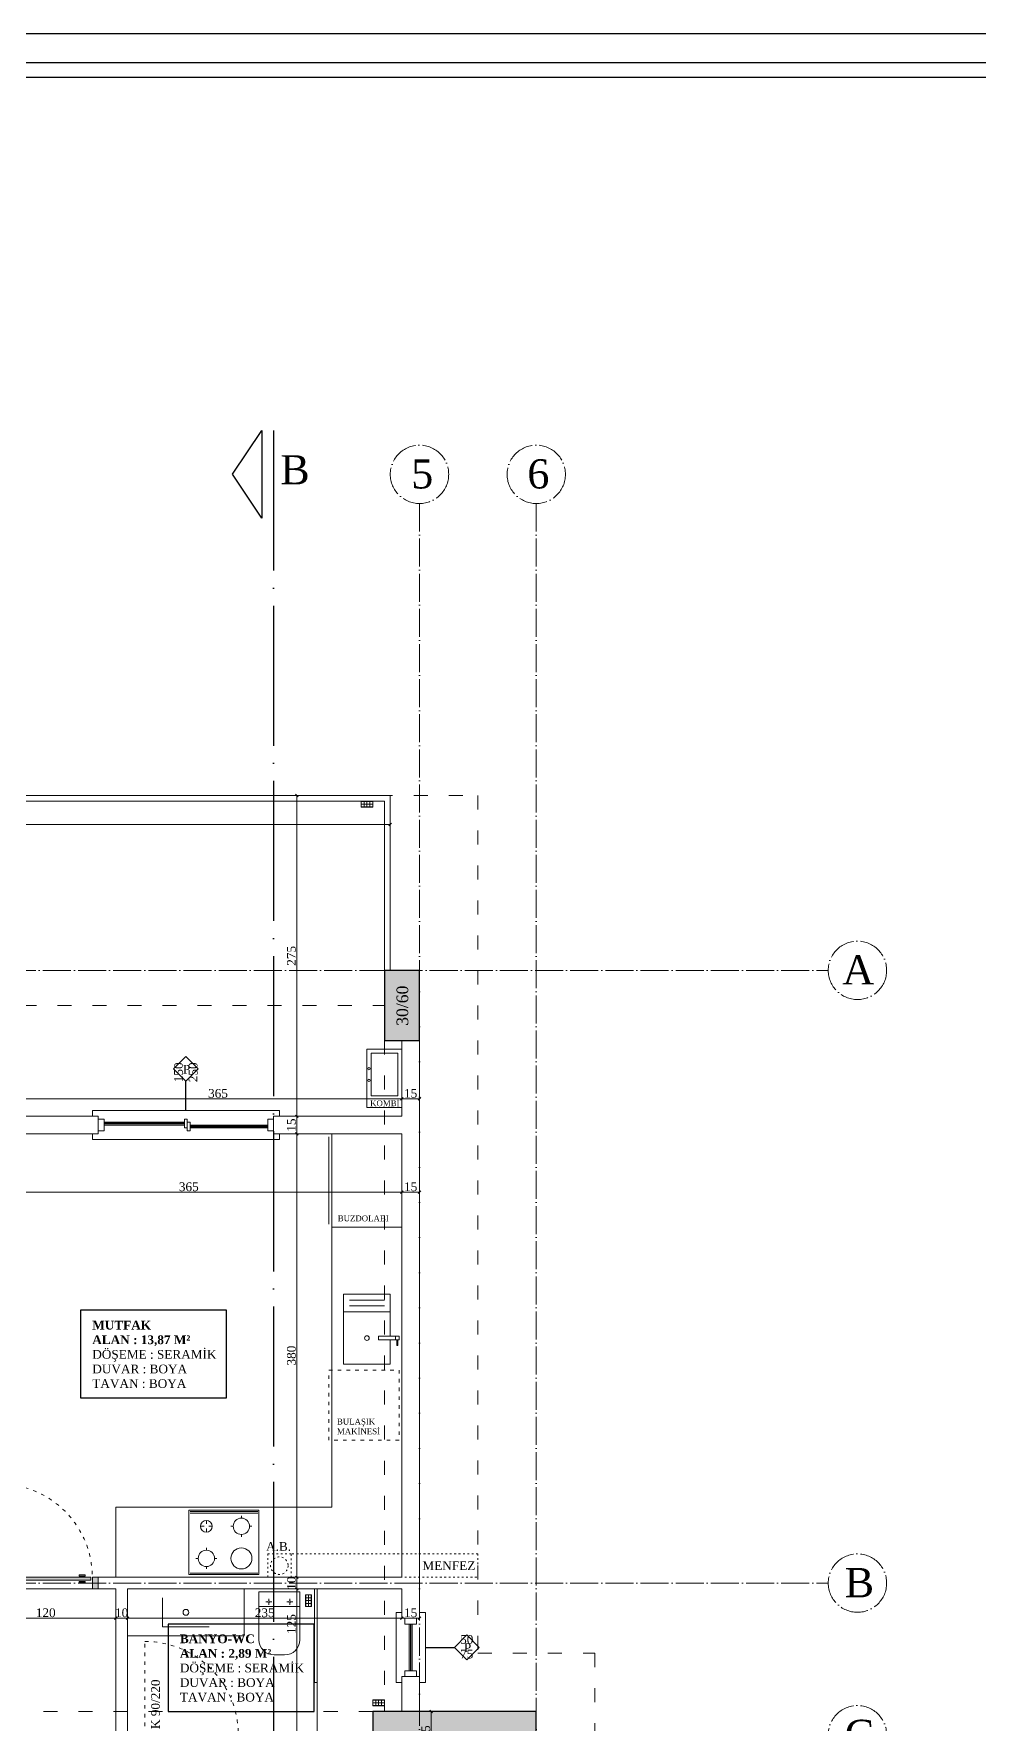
# Model space of a CAD drawing. Header units: metres. Extents: x -5196 to 34307, y 7076 to 19260.
# Drawn here: x 16022 to 16830, y 10726 to 12174 of the extents above; entities that cross this region are included whole.
import ezdxf

# ---------------------------------------------------------------- set-up
doc = ezdxf.new("R2010")
doc.units = ezdxf.units.M
for name, pattern in [('ACAD_ISO03', [30, 12, -18]), ('ACAD_ISO03W100', [30, 12, -18]), ('ACAD_ISO04W100', [30, 24, -3, 0, -3])]:
    doc.linetypes.add(name, pattern=pattern)
doc.layers.add('YLZ-AKS', color=7, linetype='ACAD_ISO04W100', lineweight=5, true_color=0x2e2f36)
doc.layers.add('YLZ-TARAMA', color=7, linetype='Continuous', lineweight=5, true_color=0x686d6c)
for name, color, linetype, lineweight in [('YLZ-ALAN HESABI', 41, 'Continuous', 35), ('YLZ-DUVAR', 151, 'Continuous', 20), ('YLZ-HAVALANDIRMA', 115, 'Continuous', 5), ('YLZ-ISLAK HACİMLER', 150, 'Continuous', 9), ('YLZ-KAPI', 241, 'Continuous', 9), ('YLZ-PENCERE', 231, 'Continuous', 5), ('YLZ-TEFRİŞ', 191, 'Continuous', 20), ('YLZ-ÇATI', 241, 'Continuous', 13), ('YLZ-ÖLÇÜ', 251, 'Continuous', 5)]:
    doc.layers.add(name, color=color, linetype=linetype, lineweight=lineweight)
for name, color, linetype in [('YLZ-Kesit Çizgisi', 10, 'Continuous'), ('YLZ-KOLON', 191, 'Continuous'), ('YLZ-PAFTA', 165, 'Continuous'), ('YLZ-YAZI', 113, 'Continuous')]:
    doc.layers.add(name, color=color, linetype=linetype)
doc.layers.add('YLZ-KİRİŞ', color=123, linetype='ACAD_ISO03W100', lineweight=5, transparency=0.5)
doc.styles.add('ARIAL', font='times.ttf')
doc.dimstyles.new('YLZ - İç Ölçü', dxfattribs={"dimscale": 0.75, "dimtxt": 10, "dimasz": 3, "dimexe": 1.25, "dimexo": 1, "dimgap": 1, "dimtad": 1, "dimdec": 1, "dimrnd": 0.5, "dimtxsty": 'ARIAL', "dimblk": 'OBLIQUE', "dimcen": 1, "dimclrd": 256, "dimclre": 256, "dimclrt": 125, "dimadec": 0, "dimazin": 0, "dimtfac": 1, "dimtdec": 1, "dimtmove": 1, "dimatfit": 3, "dimldrblk": 'OBLIQUE', "dimfxl": 0, "dimarcsym": 0})

# ---------------------------------------------------------------- blocks, each defined once
blk = doc.blocks.new('Aks')
at = {"layer": 'YLZ-AKS'}
for p, q in [((479950.8, 4514594.6), (479950.8, 4512399.6)), ((480050.8, 4514594.6), (480050.8, 4512399.6)), ((478845.8, 4514194.6), (480300.8, 4514194.6)), ((478845.8, 4513669.6), (480300.8, 4513669.6))]:
    blk.add_line(p, q, dxfattribs=at)
for centre in [(479950.8, 4514619.6), (480050.8, 4514619.6), (480325.8, 4514194.6), (480325.8, 4513669.6), (480325.8, 4513539.6)]:
    blk.add_circle(centre, 25, dxfattribs=at)
at = {"layer": 'YLZ-Kesit Çizgisi', "linetype": 'ACAD_ISO04W100', "ltscale": 5}
blk.add_line((479825.8, 4514657.1), (479825.8, 4512337.1), dxfattribs=at)
blk.add_lwpolyline([(479815.8, 4514582.1), (479790.8, 4514619.6), (479815.8, 4514657.1), (479815.8, 4514582.1)], dxfattribs=at)
at = {"layer": 'YLZ-Kesit Çizgisi', "linetype": 'ACAD_ISO04W100', "ltscale": 5, "insert": (479831.6, 4514636), "char_height": 25, "attachment_point": 1, "style": 'ARIAL'}
blk.add_mtext_dynamic_manual_height_columns('B', width=209.742, gutter_width=12.5, heights=[104], dxfattribs=at)
at = {"layer": 'YLZ-YAZI', "char_height": 25, "attachment_point": 1, "style": 'ARIAL'}
for s, insert in [('\\pi8.63076;5', (479935.1, 4514632.5)), ('\\pi8.03595;6', (480035.1, 4514632.5)), ('\\pi2.78181;A', (480310.1, 4514207.5)), ('\\pi4.7645;B', (480310.1, 4513682.5)), ('\\pi4.75549;C', (480310.1, 4513552.5))]:
    blk.add_mtext_dynamic_manual_height_columns(s, width=31.519, gutter_width=12.5, heights=[8.55], dxfattribs=dict(at, insert=insert))
blk = doc.blocks.new('ZK. Kolon Plan')
at = {"layer": 'YLZ-TARAMA'}
h = blk.add_hatch(dxfattribs=at)
h.set_pattern_fill('ANSI33', color=256, angle=-90)
h.paths.add_polyline_path([(475247.3, 4505187.7), (475217.3, 4505187.7), (475217.3, 4505127.7), (475247.3, 4505127.7)])
h.paths.add_polyline_path([(475702.3, 4505187.7), (475642.3, 4505187.7), (475642.3, 4505157.7), (475702.3, 4505157.7)])
h.paths.add_polyline_path([(476072.3, 4505187.7), (476042.3, 4505187.7), (476042.3, 4505162.7), (476042.3, 4505127.7), (476072.3, 4505127.7)])
h.paths.add_polyline_path([(475357.3, 4504557.7), (475217.3, 4504557.7), (475217.3, 4504522.7), (475357.3, 4504522.7)])
h.paths.add_polyline_path([(475697.3, 4504532.7), (475697.3, 4504560.2), (475657.3, 4504560.2), (475657.3, 4504522.7), (475657.3, 4504500.2), (475697.3, 4504500.2)])
h.paths.add_polyline_path([(476172.3, 4504552.7), (476032.3, 4504552.7), (476032.3, 4504517.7), (476172.3, 4504517.7)])
h.paths.add_polyline_path([(475477.3, 4503927.7), (475317.3, 4503927.7), (475317.3, 4503897.7), (475477.3, 4503897.7)])
h.paths.add_polyline_path([(475697.3, 4503937.7), (475657.3, 4503937.7), (475657.3, 4503887.7), (475697.3, 4503887.7)])
h.paths.add_polyline_path([(476172.3, 4503957.7), (476142.3, 4503957.7), (476142.3, 4503897.7), (476172.3, 4503897.7)])
h.paths.add_polyline_path([(475472.3, 4503702.7), (475442.3, 4503702.7), (475442.3, 4503642.7), (475472.3, 4503642.7), (475472.3, 4503672.7)])
h.paths.add_polyline_path([(475692.3, 4503702.7), (475662.3, 4503702.7), (475662.3, 4503642.7), (475692.3, 4503642.7)])
h.paths.add_polyline_path([(476172.3, 4503672.7), (476142.3, 4503672.7), (476112.3, 4503672.7), (476112.3, 4503642.7), (476172.3, 4503642.7)])
at = {"layer": 'YLZ-KİRİŞ'}
for points in [[(475702.3, 4505157.7), (476042.3, 4505157.7), (476042.3, 4505187.7), (475702.3, 4505187.7)], [(476072.3, 4505127.7), (476042.3, 4505127.7), (476042.3, 4504552.7), (476072.3, 4504552.7)], [(476032.3, 4504552.7), (475697.3, 4504552.7), (475697.3, 4504522.7), (476032.3, 4504522.7)]]:
    blk.add_lwpolyline(points, close=True, dxfattribs=at)
at = {"layer": 'YLZ-KOLON'}
for points in [[(476042.3, 4505187.7), (476042.3, 4505127.7), (476072.3, 4505127.7), (476072.3, 4505187.7)], [(476172.3, 4504552.7), (476032.3, 4504552.7), (476032.3, 4504517.7), (476172.3, 4504517.7)]]:
    blk.add_lwpolyline(points, close=True, dxfattribs=at)
at = {"layer": 'YLZ-YAZI', "insert": (476052.7, 4505113.3), "char_height": 10, "attachment_point": 1, "rotation": 90, "style": 'ARIAL'}
blk.add_mtext_dynamic_manual_height_columns('\\pi27.0082;30/60', width=86.525, gutter_width=12.5, heights=[18.5], dxfattribs=at)
blk = doc.blocks.new('1.K. Tefriş')
at = {"layer": 'YLZ-HAVALANDIRMA', "linetype": 'ACAD_ISO03W100', "ltscale": 0.125}
for points in [[(17383.2, 8221.9), (17363.2, 8221.9), (17363.2, 8241.9), (17383.2, 8241.9)], [(17383.2, 8221.9), (17543.2, 8221.9), (17543.2, 8241.9), (17383.2, 8241.9)]]:
    blk.add_lwpolyline(points, close=True, dxfattribs=at)
blk.add_circle((17373.2, 8231.9), 7.5, dxfattribs=at)
at = {"layer": 'YLZ-ISLAK HACİMLER'}
for p, q in [((17453.2, 8886.6), (17443.2, 8886.6)), ((17443.2, 8884.4), (17453.2, 8884.4)), ((17445.7, 8886.6), (17445.7, 8882.1)), ((17448.2, 8886.6), (17448.2, 8882.1)), ((17450.7, 8886.6), (17450.7, 8882.1))]:
    blk.add_line(p, q, dxfattribs=at)
for points in [[(17443.2, 8886.9), (17443.2, 8881.9), (17453.2, 8881.9), (17453.2, 8886.9)], [(17448.2, 8674.4), (17478.2, 8674.4), (17478.2, 8624.4), (17448.2, 8624.4)]]:
    blk.add_lwpolyline(points, close=True, dxfattribs=at)
blk.add_lwpolyline([(17443.2, 8882.1), (17453.2, 8882.1)], dxfattribs=at)
at = {"layer": 'YLZ-ISLAK HACİMLER', "lineweight": 9}
blk.add_lwpolyline([(17451.7, 8670.9), (17474.7, 8670.9), (17474.7, 8634.4), (17451.7, 8634.4)], close=True, dxfattribs=at)
blk.add_circle((17449.9, 8657.6), 1, dxfattribs=at)
at = {"layer": 'YLZ-ISLAK HACİMLER'}
blk.add_circle((17449.9, 8647.6), 1, dxfattribs=at)
at = {"layer": 'YLZ-TEFRİŞ'}
for p, q in [((17415.7, 8524.4), (17415.7, 8599.4)), ((17478.2, 8521.9), (17418.2, 8521.9)), ((17428.2, 8464.4), (17428.2, 8404.4)), ((17428.2, 8464.4), (17468.2, 8464.4)), ((17433.2, 8459.4), (17463.2, 8459.4)), ((17433.2, 8454.4), (17463.2, 8454.4)), ((17468.2, 8464.4), (17468.2, 8428.4)), ((17428.2, 8449.4), (17468.2, 8449.4)), ((17475.7, 8428.4), (17458.2, 8428.4)), ((17458.2, 8428.4), (17458.2, 8425.4)), ((17475.7, 8425.4), (17458.2, 8425.4)), ((17468.2, 8425.4), (17468.2, 8404.4)), ((17472.7, 8428.4), (17472.7, 8425.4)), ((17473.7, 8425.4), (17473.7, 8420.4)), ((17474.7, 8425.4), (17474.7, 8420.4)), ((17475.7, 8428.4), (17475.7, 8425.4)), ((17473.7, 8420.4), (17474.7, 8420.4)), ((17428.2, 8404.4), (17468.2, 8404.4)), ((17305.7, 8265.6), (17308.7, 8265.6)), ((17310.7, 8270.6), (17310.7, 8267.6)), ((17312.7, 8265.6), (17315.7, 8265.6)), ((17333.7, 8265.6), (17331.7, 8265.6)), ((17340.7, 8272.6), (17340.7, 8274.6)), ((17347.7, 8265.6), (17349.7, 8265.6)), ((17310.7, 8263.6), (17310.7, 8260.6)), ((17340.7, 8258.6), (17340.7, 8256.6)), ((17303.7, 8238.1), (17301.7, 8238.1)), ((17310.7, 8245.1), (17310.7, 8247.1)), ((17317.7, 8238.1), (17319.7, 8238.1)), ((17310.7, 8231.1), (17310.7, 8229.1)), ((17355.7, 8168.4), (17355.7, 8209.4)), ((17390.7, 8209.4), (17355.7, 8209.4)), ((17390.7, 8168.4), (17390.7, 8209.4)), ((17403.2, 8211.9), (17403.2, 8131.9)), ((17405.7, 8211.9), (17405.7, 8086.9)), ((17390.7, 8196.9), (17355.7, 8196.9)), ((17363.4, 8200.9), (17361.7, 8200.9)), ((17364.2, 8201.6), (17364.2, 8203.4)), ((17364.2, 8200.1), (17364.2, 8198.4)), ((17364.9, 8200.9), (17366.7, 8200.9)), ((17381.4, 8200.9), (17379.7, 8200.9)), ((17382.2, 8201.6), (17382.2, 8203.4)), ((17382.2, 8200.1), (17382.2, 8198.4)), ((17382.9, 8200.9), (17384.7, 8200.9)), ((17395.9, 8196.9), (17395.9, 8206.9)), ((17395.9, 8204.4), (17400.4, 8204.4)), ((17395.9, 8201.9), (17400.4, 8201.9)), ((17395.9, 8199.4), (17400.4, 8199.4)), ((17398.2, 8206.9), (17398.2, 8196.9)), ((17368.7, 8155.4), (17377.7, 8155.4)), ((17403.2, 8131.9), (17405.7, 8131.9)), ((17453.2, 8114.4), (17463.2, 8114.4)), ((17463.2, 8112.1), (17453.2, 8112.1)), ((17455.7, 8112.1), (17455.7, 8116.6)), ((17458.2, 8112.1), (17458.2, 8116.6)), ((17460.7, 8112.1), (17460.7, 8116.6))]:
    blk.add_line(p, q, dxfattribs=at)
for points in [[(17233.2, 8221.9), (17233.2, 8281.9), (17418.2, 8281.9), (17418.2, 8601.9)], [(17296.7, 8278.4), (17354.7, 8278.4)], [(17296.7, 8276.9), (17354.7, 8276.9)], [(17354.7, 8225.4), (17296.7, 8225.4)], [(17343.2, 8211.9), (17343.2, 8171.9), (17243.2, 8171.9)], [(17273.2, 8204.4), (17273.2, 8179.4), (17313.2, 8179.4)], [(17400.4, 8206.9), (17400.4, 8196.9)], [(17453.2, 8116.6), (17463.2, 8116.6)]]:
    blk.add_lwpolyline(points, dxfattribs=at)
at = {"layer": 'YLZ-TEFRİŞ', "linetype": 'ACAD_ISO03W100', "ltscale": 0.25}
blk.add_lwpolyline([(17415.7, 8399.4), (17475.7, 8399.4), (17475.7, 8339.4), (17415.7, 8339.4)], close=True, dxfattribs=at)
at = {"layer": 'YLZ-TEFRİŞ'}
for points in [[(17355.7, 8224.4), (17295.7, 8224.4), (17295.7, 8279.4), (17355.7, 8279.4)], [(17395.7, 8206.9), (17400.7, 8206.9), (17400.7, 8196.9), (17395.7, 8196.9)], [(17453.2, 8111.9), (17453.2, 8116.9), (17463.2, 8116.9), (17463.2, 8111.9)]]:
    blk.add_lwpolyline(points, close=True, dxfattribs=at)
for centre, radius in [((17448.2, 8426.9), 2), ((17310.7, 8265.6), 5), ((17340.7, 8265.6), 7), ((17310.7, 8238.1), 7), ((17340.7, 8238.1), 9), ((17293.2, 8191.9), 2.5), ((17364.2, 8200.9), 0.75), ((17382.2, 8200.9), 0.75)]:
    blk.add_circle(centre, radius, dxfattribs=at)
for centre, start, end in [((17368.7, 8168.4), 180, 270), ((17377.7, 8168.4), 270, 0)]:
    blk.add_arc(centre, 13, start, end, dxfattribs=at)
at = {"layer": 'YLZ-ÇATI', "linetype": 'ACAD_ISO03', "lineweight": 0}
blk.add_lwpolyline([(16588.2, 8891.9), (17543.2, 8891.9), (17543.2, 8156.9), (17643.2, 8156.9), (17643.2, 7146.9), (16813.2, 7146.9), (16813.2, 7401.9), (16688.2, 7401.9), (16688.2, 8026.9), (16588.2, 8026.9)], close=True, dxfattribs=at)
at = {"layer": 'YLZ-ISLAK HACİMLER', "insert": (17450.9, 8625.5), "char_height": 5, "attachment_point": 7, "style": 'ARIAL'}
blk.add_mtext_dynamic_manual_height_columns('KOMBİ', width=141.545, gutter_width=12.5, heights=[0], dxfattribs=at)
at = {"layer": 'YLZ-YAZI', "style": 'ARIAL'}
for s, width, heights, insert, char_height, attachment_point in [('BUZDOLABI', 109.782, [64.9], (17423.2, 8526.9), 5, 7), ('BULAŞIK\\PMAKİNESİ', 109.782, [64.9], (17422.5, 8344.4), 5, 7), ('A.B.', 50.631, [31.7], (17383.2, 8252.1), 7.5, 3), ('MENFEZ', 50.631, [31.7], (17495.7, 8228.1), 7.5, 7)]:
    blk.add_mtext_dynamic_manual_height_columns(s, width=width, gutter_width=12.5, heights=heights, dxfattribs=dict(at, insert=insert, char_height=char_height, attachment_point=attachment_point))
blk = doc.blocks.new("Kapı 90'lık")
at = {"lineweight": 0, "true_color": 0x939598, "transparency": 33554559}
h = blk.add_hatch(color=252, dxfattribs=at)
h.dxf.hatch_style = 1
h.paths.add_polyline_path([(663.8, 3319.8), (668.8, 3319.8), (668.8, 3329.8), (663.8, 3329.8)])
h.paths.add_polyline_path([(670, 3327.3), (747.5, 3327.3), (747.5, 3329.8), (670, 3329.8)])
h.paths.add_polyline_path([(675, 3325.3), (680, 3325.3), (680, 3326.3), (675, 3326.3)])
h.paths.add_polyline_path([(680, 3330.8), (680, 3331.8), (675, 3331.8), (675, 3330.8)])
h.paths.add_polyline_path([(753.8, 3329.8), (748.8, 3329.8), (748.8, 3319.8), (753.8, 3319.8)])
at = {"layer": 'YLZ-KAPI', "linetype": 'ACAD_ISO03W100', "ltscale": 0.25}
blk.add_line((748.8, 3329.8), (748.8, 3409.8), dxfattribs=at)
at = {"layer": 'YLZ-KAPI'}
blk.add_line((748.8, 3319.8), (668.8, 3319.8), dxfattribs=at)
for points in [[(663.8, 3329.8), (663.8, 3319.8), (668.8, 3319.8), (668.8, 3329.8)], [(747.5, 3327.3), (670, 3327.3), (670, 3329.8), (747.5, 3329.8)], [(680, 3331.8), (680, 3330.8), (675, 3330.8), (675, 3331.8)], [(753.8, 3329.8), (753.8, 3319.8), (748.8, 3319.8), (748.8, 3329.8)], [(680, 3325.3), (680, 3326.3), (675, 3326.3), (675, 3325.3)]]:
    blk.add_lwpolyline(points, close=True, dxfattribs=at)
at = {"layer": 'YLZ-KAPI', "linetype": 'ACAD_ISO03W100', "ltscale": 0.25}
blk.add_arc((748.8, 3329.8), 80, 90, 180, dxfattribs=at)
blk = doc.blocks.new('KP-3')
at = {"layer": 'YLZ-PENCERE'}
for p, q in [((18791.9, 11111.9), (18723.2, 11111.9)), ((18791.9, 11110.9), (18723.2, 11110.9)), ((18791.9, 11110.4), (18723.2, 11110.4)), ((18791.9, 11109.4), (18723.2, 11109.4)), ((18863.2, 11109.4), (18796.9, 11109.4)), ((18863.2, 11108.4), (18796.9, 11108.4)), ((18863.2, 11107.9), (18796.9, 11107.9)), ((18863.2, 11106.9), (18796.9, 11106.9)), ((18984.4, 10681.9), (18984.4, 10641.9)), ((18985.4, 10681.9), (18985.4, 10641.9)), ((18985.9, 10681.9), (18985.9, 10641.9)), ((18986.9, 10681.9), (18986.9, 10641.9))]:
    blk.add_line(p, q, dxfattribs=at)
for points in [[(18873.2, 11116.9), (18873.2, 11121.9), (18713.2, 11121.9), (18713.2, 11116.9)], [(18873.2, 11101.9), (18873.2, 11096.9), (18713.2, 11096.9), (18713.2, 11101.9)], [(18978.2, 10691.9), (18973.2, 10691.9), (18973.2, 10631.9), (18978.2, 10631.9)], [(18993.2, 10691.9), (18998.2, 10691.9), (18998.2, 10631.9), (18993.2, 10631.9)]]:
    blk.add_lwpolyline(points, dxfattribs=at)
for points in [[(18723.2, 11114.4), (18723.2, 11104.4), (18718.2, 11104.4), (18718.2, 11114.4)], [(18794.4, 11114.4), (18794.4, 11106.9), (18791.9, 11106.9), (18791.9, 11114.4)], [(18796.9, 11111.9), (18796.9, 11104.4), (18794.4, 11104.4), (18794.4, 11111.9)], [(18868.2, 11114.4), (18868.2, 11104.4), (18863.2, 11104.4), (18863.2, 11114.4)], [(18980.7, 10686.9), (18990.7, 10686.9), (18990.7, 10681.9), (18980.7, 10681.9)], [(18980.7, 10641.9), (18990.7, 10641.9), (18990.7, 10636.9), (18980.7, 10636.9)]]:
    blk.add_lwpolyline(points, close=True, dxfattribs=at)
at = {"layer": 'YLZ-YAZI'}
for p, q in [((18793.2, 11121.9), (18793.2, 11146.9)), ((18998.2, 10661.9), (19023.2, 10661.9))]:
    blk.add_line(p, q, dxfattribs=at)
for points in [[(18793.2, 11146.9), (18782.6, 11157.5), (18793.2, 11168.1), (18803.8, 11157.5)], [(19023.2, 10661.9), (19033.8, 10672.5), (19044.4, 10661.9), (19033.8, 10651.3)]]:
    blk.add_lwpolyline(points, close=True, dxfattribs=at)
at = {"layer": 'YLZ-ÖLÇÜ', "xscale": -1}
for p in [(19381.9, 7392.1), (19506.9, 7257.1)]:
    blk.add_blockref("Kapı 90'lık", p, dxfattribs=at)
at = {"layer": 'YLZ-YAZI', "char_height": 7.5, "rotation": 90, "style": 'ARIAL'}
for s, width, heights, insert, attachment_point in [('150\\P250', 58.361, [27.4], (18803.2, 11163.1), 9), ('K 90/220', 44.855, [49.7], (18771, 10591.9), 7)]:
    blk.add_mtext_dynamic_manual_height_columns(s, width=width, gutter_width=12.5, heights=heights, dxfattribs=dict(at, insert=insert, attachment_point=attachment_point))
at = {"layer": 'YLZ-YAZI', "char_height": 7.5, "style": 'ARIAL'}
for s, width, heights, insert, attachment_point in [('\\pi14.99218;P', 35.57, [14.5], (18775.6, 11153.5), 7), ('50\\P75', 58.361, [27.4], (19039.3, 10652.3), 9), ('\\pi14.99218;P', 35.57, [14.5], (19016.2, 10657.9), 7)]:
    blk.add_mtext_dynamic_manual_height_columns(s, width=width, gutter_width=12.5, heights=heights, dxfattribs=dict(at, insert=insert, attachment_point=attachment_point))
blk = doc.blocks.new('_Oblique')
at = {"color": 0, "linetype": 'ByBlock', "lineweight": -2}
blk.add_line((-0.5, -0.5), (0.5, 0.5), dxfattribs=at)
blk = doc.blocks.new('*D6239')
at = {"layer": 'Defpoints', "color": 0, "transparency": 16777216}
for p in [(12237.1, 11496.3), (12967.1, 11496.3), (12967.1, 11496.3)]:
    blk.add_point(p, dxfattribs=at)
at = {"layer": 'YLZ-ÖLÇÜ', "color": 251, "lineweight": -2, "transparency": 16777216}
for p, q in [((12237.1, 11496.3), (12237.1, 11497.3)), ((12237.1, 11496.3), (12967.1, 11496.3)), ((12967.1, 11496.3), (12967.1, 11497.3))]:
    blk.add_line(p, q, dxfattribs=at)
at = {"layer": 'YLZ-ÖLÇÜ', "color": 251, "lineweight": -2, "transparency": 16777216, "xscale": 2.25, "yscale": 2.25, "zscale": 2.25, "rotation": 180}
blk.add_blockref('_Oblique', (12237.1, 11496.3), dxfattribs=at)
at = {"layer": 'YLZ-ÖLÇÜ', "color": 251, "lineweight": -2, "transparency": 16777216, "xscale": 2.25, "yscale": 2.25, "zscale": 2.25}
blk.add_blockref('_Oblique', (12967.1, 11496.3), dxfattribs=at)
at = {"layer": 'YLZ-ÖLÇÜ', "color": 125, "transparency": 16777216, "insert": (12602.1, 11500.9), "char_height": 7.5, "attachment_point": 5, "style": 'ARIAL'}
blk.add_mtext('730', dxfattribs=at)
blk = doc.blocks.new('*D6243')
at = {"layer": 'Defpoints', "color": 0, "transparency": 16777216}
for p in [(12612.1, 11261.3), (12977.1, 11261.3), (12977.1, 11261.3)]:
    blk.add_point(p, dxfattribs=at)
at = {"layer": 'YLZ-ÖLÇÜ', "color": 251, "lineweight": -2, "transparency": 16777216}
for p, q in [((12612.1, 11261.3), (12612.1, 11262.3)), ((12977.1, 11261.3), (12977.1, 11262.3)), ((12612.1, 11261.3), (12977.1, 11261.3))]:
    blk.add_line(p, q, dxfattribs=at)
at = {"layer": 'YLZ-ÖLÇÜ', "color": 251, "lineweight": -2, "transparency": 16777216, "xscale": 2.25, "yscale": 2.25, "zscale": 2.25, "rotation": 180}
blk.add_blockref('_Oblique', (12612.1, 11261.3), dxfattribs=at)
at = {"layer": 'YLZ-ÖLÇÜ', "color": 251, "lineweight": -2, "transparency": 16777216, "xscale": 2.25, "yscale": 2.25, "zscale": 2.25}
blk.add_blockref('_Oblique', (12977.1, 11261.3), dxfattribs=at)
at = {"layer": 'YLZ-ÖLÇÜ', "color": 125, "transparency": 16777216, "insert": (12819.6, 11265.9), "char_height": 7.5, "attachment_point": 5, "style": 'ARIAL'}
blk.add_mtext('365', dxfattribs=at)
blk = doc.blocks.new('*D6244')
at = {"layer": 'Defpoints', "color": 0, "transparency": 16777216}
for p in [(12977.1, 11261.3), (12992.1, 11261.3), (12992.1, 11261.3)]:
    blk.add_point(p, dxfattribs=at)
at = {"layer": 'YLZ-ÖLÇÜ', "color": 251, "lineweight": -2, "transparency": 16777216}
for p, q in [((12977.1, 11261.3), (12977.1, 11262.3)), ((12992.1, 11261.3), (12992.1, 11262.3)), ((12977.1, 11261.3), (12992.1, 11261.3))]:
    blk.add_line(p, q, dxfattribs=at)
at = {"layer": 'YLZ-ÖLÇÜ', "color": 251, "lineweight": -2, "transparency": 16777216, "xscale": 2.25, "yscale": 2.25, "zscale": 2.25, "rotation": 180}
blk.add_blockref('_Oblique', (12977.1, 11261.3), dxfattribs=at)
at = {"layer": 'YLZ-ÖLÇÜ', "color": 251, "lineweight": -2, "transparency": 16777216, "xscale": 2.25, "yscale": 2.25, "zscale": 2.25}
blk.add_blockref('_Oblique', (12992.1, 11261.3), dxfattribs=at)
at = {"layer": 'YLZ-ÖLÇÜ', "color": 125, "transparency": 16777216, "insert": (12984.6, 11265.9), "char_height": 7.5, "attachment_point": 5, "style": 'ARIAL'}
blk.add_mtext('15', dxfattribs=at)
blk = doc.blocks.new('*D6247')
at = {"layer": 'Defpoints', "color": 0, "transparency": 16777216}
for p in [(12977.1, 11181.3), (12977.1, 11181.3), (12992.1, 11181.3)]:
    blk.add_point(p, dxfattribs=at)
at = {"layer": 'YLZ-ÖLÇÜ', "color": 251, "lineweight": -2, "transparency": 16777216}
for p, q in [((12977.1, 11181.3), (12977.1, 11182.3)), ((12992.1, 11181.3), (12977.1, 11181.3)), ((12992.1, 11181.3), (12992.1, 11182.3))]:
    blk.add_line(p, q, dxfattribs=at)
at = {"layer": 'YLZ-ÖLÇÜ', "color": 251, "lineweight": -2, "transparency": 16777216, "xscale": 2.25, "yscale": 2.25, "zscale": 2.25, "rotation": 180}
blk.add_blockref('_Oblique', (12977.1, 11181.3), dxfattribs=at)
at = {"layer": 'YLZ-ÖLÇÜ', "color": 251, "lineweight": -2, "transparency": 16777216, "xscale": 2.25, "yscale": 2.25, "zscale": 2.25}
blk.add_blockref('_Oblique', (12992.1, 11181.3), dxfattribs=at)
at = {"layer": 'YLZ-ÖLÇÜ', "color": 125, "transparency": 16777216, "insert": (12984.6, 11185.9), "char_height": 7.5, "attachment_point": 5, "style": 'ARIAL'}
blk.add_mtext('15', dxfattribs=at)
blk = doc.blocks.new('*D6248')
at = {"layer": 'Defpoints', "color": 0, "transparency": 16777216}
for p in [(12612.1, 11181.3), (12612.1, 11181.3), (12977.1, 11181.3)]:
    blk.add_point(p, dxfattribs=at)
at = {"layer": 'YLZ-ÖLÇÜ', "color": 251, "lineweight": -2, "transparency": 16777216}
for p, q in [((12612.1, 11181.3), (12612.1, 11182.3)), ((12977.1, 11181.3), (12612.1, 11181.3)), ((12977.1, 11181.3), (12977.1, 11182.3))]:
    blk.add_line(p, q, dxfattribs=at)
at = {"layer": 'YLZ-ÖLÇÜ', "color": 251, "lineweight": -2, "transparency": 16777216, "xscale": 2.25, "yscale": 2.25, "zscale": 2.25, "rotation": 180}
blk.add_blockref('_Oblique', (12612.1, 11181.3), dxfattribs=at)
at = {"layer": 'YLZ-ÖLÇÜ', "color": 251, "lineweight": -2, "transparency": 16777216, "xscale": 2.25, "yscale": 2.25, "zscale": 2.25}
blk.add_blockref('_Oblique', (12977.1, 11181.3), dxfattribs=at)
at = {"layer": 'YLZ-ÖLÇÜ', "color": 125, "transparency": 16777216, "insert": (12794.6, 11185.9), "char_height": 7.5, "attachment_point": 5, "style": 'ARIAL'}
blk.add_mtext('365', dxfattribs=at)
blk = doc.blocks.new('*D6253')
at = {"layer": 'Defpoints', "color": 0, "transparency": 16777216}
for p in [(12612.1, 10816.3), (12732.1, 10816.3), (12732.1, 10816.3)]:
    blk.add_point(p, dxfattribs=at)
at = {"layer": 'YLZ-ÖLÇÜ', "color": 251, "lineweight": -2, "transparency": 16777216}
for p, q in [((12612.1, 10816.3), (12612.1, 10817.3)), ((12612.1, 10816.3), (12732.1, 10816.3)), ((12732.1, 10816.3), (12732.1, 10817.3))]:
    blk.add_line(p, q, dxfattribs=at)
at = {"layer": 'YLZ-ÖLÇÜ', "color": 251, "lineweight": -2, "transparency": 16777216, "xscale": 2.25, "yscale": 2.25, "zscale": 2.25, "rotation": 180}
blk.add_blockref('_Oblique', (12612.1, 10816.3), dxfattribs=at)
at = {"layer": 'YLZ-ÖLÇÜ', "color": 251, "lineweight": -2, "transparency": 16777216, "xscale": 2.25, "yscale": 2.25, "zscale": 2.25}
blk.add_blockref('_Oblique', (12732.1, 10816.3), dxfattribs=at)
at = {"layer": 'YLZ-ÖLÇÜ', "color": 125, "transparency": 16777216, "insert": (12672.1, 10820.9), "char_height": 7.5, "attachment_point": 5, "style": 'ARIAL'}
blk.add_mtext('120', dxfattribs=at)
blk = doc.blocks.new('*D6254')
at = {"layer": 'Defpoints', "color": 0, "transparency": 16777216}
for p in [(12732.1, 10816.3), (12742.1, 10816.3), (12742.1, 10816.3)]:
    blk.add_point(p, dxfattribs=at)
at = {"layer": 'YLZ-ÖLÇÜ', "color": 251, "lineweight": -2, "transparency": 16777216}
for p, q in [((12732.1, 10816.3), (12732.1, 10817.3)), ((12732.1, 10816.3), (12742.1, 10816.3)), ((12742.1, 10816.3), (12742.1, 10817.3))]:
    blk.add_line(p, q, dxfattribs=at)
at = {"layer": 'YLZ-ÖLÇÜ', "color": 251, "lineweight": -2, "transparency": 16777216, "xscale": 2.25, "yscale": 2.25, "zscale": 2.25, "rotation": 180}
blk.add_blockref('_Oblique', (12732.1, 10816.3), dxfattribs=at)
at = {"layer": 'YLZ-ÖLÇÜ', "color": 251, "lineweight": -2, "transparency": 16777216, "xscale": 2.25, "yscale": 2.25, "zscale": 2.25}
blk.add_blockref('_Oblique', (12742.1, 10816.3), dxfattribs=at)
at = {"layer": 'YLZ-ÖLÇÜ', "color": 125, "transparency": 16777216, "insert": (12737.1, 10820.9), "char_height": 7.5, "attachment_point": 5, "style": 'ARIAL'}
blk.add_mtext('10', dxfattribs=at)
blk = doc.blocks.new('*D6255')
at = {"layer": 'Defpoints', "color": 0, "transparency": 16777216}
for p in [(12742.1, 10816.3), (12977.1, 10816.3), (12977.1, 10816.3)]:
    blk.add_point(p, dxfattribs=at)
at = {"layer": 'YLZ-ÖLÇÜ', "color": 251, "lineweight": -2, "transparency": 16777216}
for p, q in [((12742.1, 10816.3), (12742.1, 10817.3)), ((12742.1, 10816.3), (12977.1, 10816.3)), ((12977.1, 10816.3), (12977.1, 10817.3))]:
    blk.add_line(p, q, dxfattribs=at)
at = {"layer": 'YLZ-ÖLÇÜ', "color": 251, "lineweight": -2, "transparency": 16777216, "xscale": 2.25, "yscale": 2.25, "zscale": 2.25, "rotation": 180}
blk.add_blockref('_Oblique', (12742.1, 10816.3), dxfattribs=at)
at = {"layer": 'YLZ-ÖLÇÜ', "color": 251, "lineweight": -2, "transparency": 16777216, "xscale": 2.25, "yscale": 2.25, "zscale": 2.25}
blk.add_blockref('_Oblique', (12977.1, 10816.3), dxfattribs=at)
at = {"layer": 'YLZ-ÖLÇÜ', "color": 125, "transparency": 16777216, "insert": (12859.6, 10820.9), "char_height": 7.5, "attachment_point": 5, "style": 'ARIAL'}
blk.add_mtext('235', dxfattribs=at)
blk = doc.blocks.new('*D6256')
at = {"layer": 'Defpoints', "color": 0, "transparency": 16777216}
for p in [(12977.1, 10816.3), (12992.1, 10816.3), (12992.1, 10816.3)]:
    blk.add_point(p, dxfattribs=at)
at = {"layer": 'YLZ-ÖLÇÜ', "color": 251, "lineweight": -2, "transparency": 16777216}
for p, q in [((12977.1, 10816.3), (12977.1, 10817.3)), ((12977.1, 10816.3), (12992.1, 10816.3)), ((12992.1, 10816.3), (12992.1, 10817.3))]:
    blk.add_line(p, q, dxfattribs=at)
at = {"layer": 'YLZ-ÖLÇÜ', "color": 251, "lineweight": -2, "transparency": 16777216, "xscale": 2.25, "yscale": 2.25, "zscale": 2.25, "rotation": 180}
blk.add_blockref('_Oblique', (12977.1, 10816.3), dxfattribs=at)
at = {"layer": 'YLZ-ÖLÇÜ', "color": 251, "lineweight": -2, "transparency": 16777216, "xscale": 2.25, "yscale": 2.25, "zscale": 2.25}
blk.add_blockref('_Oblique', (12992.1, 10816.3), dxfattribs=at)
at = {"layer": 'YLZ-ÖLÇÜ', "color": 125, "transparency": 16777216, "insert": (12984.6, 10820.9), "char_height": 7.5, "attachment_point": 5, "style": 'ARIAL'}
blk.add_mtext('15', dxfattribs=at)
blk = doc.blocks.new('*D6301')
at = {"layer": 'Defpoints', "color": 0, "transparency": 16777216}
for p in [(12887.1, 11521.3), (12887.1, 11246.3), (12887.1, 11246.3)]:
    blk.add_point(p, dxfattribs=at)
at = {"layer": 'YLZ-ÖLÇÜ', "color": 251, "lineweight": -2, "transparency": 16777216}
for p, q in [((12887.1, 11521.3), (12888, 11521.3)), ((12887.1, 11521.3), (12887.1, 11246.3)), ((12887.1, 11246.3), (12888, 11246.3))]:
    blk.add_line(p, q, dxfattribs=at)
at = {"layer": 'YLZ-ÖLÇÜ', "color": 251, "lineweight": -2, "transparency": 16777216, "xscale": 2.25, "yscale": 2.25, "zscale": 2.25}
for p, rotation in [((12887.1, 11521.3), 90), ((12887.1, 11246.3), 270)]:
    blk.add_blockref('_Oblique', p, dxfattribs=dict(at, rotation=rotation))
at = {"layer": 'YLZ-ÖLÇÜ', "color": 125, "transparency": 16777216, "insert": (12882.5, 11383.8), "char_height": 7.5, "attachment_point": 5, "rotation": 90, "style": 'ARIAL'}
blk.add_mtext('275', dxfattribs=at)
blk = doc.blocks.new('*D6302')
at = {"layer": 'Defpoints', "color": 0, "transparency": 16777216}
for p in [(12887.1, 11246.3), (12887.1, 11231.3), (12887.1, 11231.3)]:
    blk.add_point(p, dxfattribs=at)
at = {"layer": 'YLZ-ÖLÇÜ', "color": 251, "lineweight": -2, "transparency": 16777216}
for p, q in [((12887.1, 11246.3), (12888, 11246.3)), ((12887.1, 11246.3), (12887.1, 11231.3)), ((12887.1, 11231.3), (12888, 11231.3))]:
    blk.add_line(p, q, dxfattribs=at)
at = {"layer": 'YLZ-ÖLÇÜ', "color": 251, "lineweight": -2, "transparency": 16777216, "xscale": 2.25, "yscale": 2.25, "zscale": 2.25}
for p, rotation in [((12887.1, 11246.3), 90), ((12887.1, 11231.3), 270)]:
    blk.add_blockref('_Oblique', p, dxfattribs=dict(at, rotation=rotation))
at = {"layer": 'YLZ-ÖLÇÜ', "color": 125, "transparency": 16777216, "insert": (12882.5, 11238.8), "char_height": 7.5, "attachment_point": 5, "rotation": 90, "style": 'ARIAL'}
blk.add_mtext('15', dxfattribs=at)
blk = doc.blocks.new('*D6303')
at = {"layer": 'Defpoints', "color": 0, "transparency": 16777216}
for p in [(12887.1, 11231.3), (12887.1, 10851.3), (12887.1, 10851.3)]:
    blk.add_point(p, dxfattribs=at)
at = {"layer": 'YLZ-ÖLÇÜ', "color": 251, "lineweight": -2, "transparency": 16777216}
for p, q in [((12887.1, 11231.3), (12888, 11231.3)), ((12887.1, 11231.3), (12887.1, 10851.3)), ((12887.1, 10851.3), (12888, 10851.3))]:
    blk.add_line(p, q, dxfattribs=at)
at = {"layer": 'YLZ-ÖLÇÜ', "color": 251, "lineweight": -2, "transparency": 16777216, "xscale": 2.25, "yscale": 2.25, "zscale": 2.25}
for p, rotation in [((12887.1, 11231.3), 90), ((12887.1, 10851.3), 270)]:
    blk.add_blockref('_Oblique', p, dxfattribs=dict(at, rotation=rotation))
at = {"layer": 'YLZ-ÖLÇÜ', "color": 125, "transparency": 16777216, "insert": (12882.5, 11041.3), "char_height": 7.5, "attachment_point": 5, "rotation": 90, "style": 'ARIAL'}
blk.add_mtext('380', dxfattribs=at)
blk = doc.blocks.new('*D6304')
at = {"layer": 'Defpoints', "color": 0, "transparency": 16777216}
for p in [(12887.1, 10851.3), (12887.1, 10841.3), (12887.1, 10841.3)]:
    blk.add_point(p, dxfattribs=at)
at = {"layer": 'YLZ-ÖLÇÜ', "color": 251, "lineweight": -2, "transparency": 16777216}
for p, q in [((12887.1, 10851.3), (12888, 10851.3)), ((12887.1, 10851.3), (12887.1, 10841.3)), ((12887.1, 10841.3), (12888, 10841.3))]:
    blk.add_line(p, q, dxfattribs=at)
at = {"layer": 'YLZ-ÖLÇÜ', "color": 251, "lineweight": -2, "transparency": 16777216, "xscale": 2.25, "yscale": 2.25, "zscale": 2.25}
for p, rotation in [((12887.1, 10851.3), 90), ((12887.1, 10841.3), 270)]:
    blk.add_blockref('_Oblique', p, dxfattribs=dict(at, rotation=rotation))
at = {"layer": 'YLZ-ÖLÇÜ', "color": 125, "transparency": 16777216, "insert": (12882.5, 10846.3), "char_height": 7.5, "attachment_point": 5, "rotation": 90, "style": 'ARIAL'}
blk.add_mtext('10', dxfattribs=at)
blk = doc.blocks.new('*D6305')
at = {"layer": 'Defpoints', "color": 0, "transparency": 16777216}
for p in [(12887.1, 10841.3), (12887.1, 10716.3), (12887.1, 10716.3)]:
    blk.add_point(p, dxfattribs=at)
at = {"layer": 'YLZ-ÖLÇÜ', "color": 251, "lineweight": -2, "transparency": 16777216}
for p, q in [((12887.1, 10841.3), (12888, 10841.3)), ((12887.1, 10841.3), (12887.1, 10716.3)), ((12887.1, 10716.3), (12888, 10716.3))]:
    blk.add_line(p, q, dxfattribs=at)
at = {"layer": 'YLZ-ÖLÇÜ', "color": 251, "lineweight": -2, "transparency": 16777216, "xscale": 2.25, "yscale": 2.25, "zscale": 2.25}
for p, rotation in [((12887.1, 10841.3), 90), ((12887.1, 10716.3), 270)]:
    blk.add_blockref('_Oblique', p, dxfattribs=dict(at, rotation=rotation))
at = {"layer": 'YLZ-ÖLÇÜ', "color": 125, "transparency": 16777216, "insert": (12882.5, 10811.3), "char_height": 7.5, "attachment_point": 5, "rotation": 90, "style": 'ARIAL'}
blk.add_mtext('125', dxfattribs=at)
blk = doc.blocks.new('*D6300')
at = {"layer": 'Defpoints', "color": 0, "transparency": 16777216}
for p in [(13002.1, 10736.3), (13002.1, 10736.3), (13002.1, 10701.3)]:
    blk.add_point(p, dxfattribs=at)
at = {"layer": 'YLZ-ÖLÇÜ', "color": 251, "lineweight": -2, "transparency": 16777216}
for p, q in [((13002.1, 10736.3), (13003, 10736.3)), ((13002.1, 10701.3), (13002.1, 10736.3)), ((13002.1, 10701.3), (13003, 10701.3))]:
    blk.add_line(p, q, dxfattribs=at)
at = {"layer": 'YLZ-ÖLÇÜ', "color": 251, "lineweight": -2, "transparency": 16777216, "xscale": 2.25, "yscale": 2.25, "zscale": 2.25}
for p, rotation in [((13002.1, 10736.3), 90), ((13002.1, 10701.3), 270)]:
    blk.add_blockref('_Oblique', p, dxfattribs=dict(at, rotation=rotation))
at = {"layer": 'YLZ-ÖLÇÜ', "color": 125, "transparency": 16777216, "insert": (12997.5, 10718.8), "char_height": 7.5, "attachment_point": 5, "rotation": 90, "style": 'ARIAL'}
blk.add_mtext('35', dxfattribs=at)
blk = doc.blocks.new('B.K. Mahal Listesi')
at = {"layer": 'YLZ-YAZI'}
for points in [[(14412.1, 8330.1), (14412.1, 8255.1), (14537.1, 8255.1), (14537.1, 8330.1), (14412.1, 8330.1)], [(14487.1, 8061.3), (14487.1, 7986.3), (14612.1, 7986.3), (14612.1, 8061.3), (14487.1, 8061.3)]]:
    blk.add_lwpolyline(points, dxfattribs=at)
at = {"layer": 'YLZ-YAZI', "char_height": 7.5, "attachment_point": 1, "style": 'ARIAL'}
for s, insert in [('{\\fTimes New Roman|b1|i0|c162|p18;MUTFAK\\PALAN : 13,87 M² \\P}DÖŞEME : SERAMİK\\PDUVAR : BOYA \\PTAVAN : BOYA', (14422.1, 8321.1)), ('{\\fTimes New Roman|b1|i0|c162|p18;BANYO-WC\\PALAN : 2,89 M² \\P}DÖŞEME : SERAMİK\\PDUVAR : BOYA \\PTAVAN : BOYA', (14497.1, 8052.4))]:
    blk.add_mtext_dynamic_manual_height_columns(s, width=148.617, gutter_width=12.5, heights=[94.5], dxfattribs=dict(at, insert=insert))
blk = doc.blocks.new('Z.K. İç Ölçü')
at = {"layer": 'YLZ-ÖLÇÜ'}
for p1, p2, picture, middle in [((12887.1, 11521.32), (12887.1, 11246.32), '*D6301', (12882.52, 11383.82)), ((12237.1, 11496.32), (12967.1, 11496.32), '*D6239', (12602.1, 11500.9)), ((12992.1, 11181.32), (12977.1, 11181.32), '*D6247', (12984.6, 11185.89))]:
    dim = blk.add_aligned_dim(p1=p1, p2=p2, distance=0, dimstyle='YLZ - İç Ölçü', dxfattribs=at)
    dim.commit()
    dim.dimension.update_dxf_attribs({"geometry": picture, "text_midpoint": middle})
for base, p1, p2, angle, picture, middle in [((12977.1, 11261.32), (12612.1, 11261.32), (12977.1, 11261.32), 180, '*D6243', (12819.6, 11261.32)), ((12887.1, 10841.32), (12887.1, 10851.32), (12887.1, 10841.32), 90, '*D6304', (12887.1, 10846.32)), ((12887.1, 10716.32), (12887.1, 10841.32), (12887.1, 10716.32), 90, '*D6305', (12887.1, 10811.32)), ((12742.1, 10816.32), (12732.1, 10816.32), (12742.1, 10816.32), 180, '*D6254', (12737.1, 10816.32))]:
    dim = blk.add_linear_dim(base=base, p1=p1, p2=p2, angle=angle, dimstyle='YLZ - İç Ölçü', dxfattribs=at)
    dim.commit()
    dim.dimension.update_dxf_attribs({"geometry": picture, "text_midpoint": middle, "dimtype": 128})
for base, p1, p2, angle, picture, middle in [((12992.1, 11261.32), (12977.1, 11261.32), (12992.1, 11261.32), 180, '*D6244', (12984.6, 11265.89)), ((12887.1, 11231.32), (12887.1, 11246.32), (12887.1, 11231.32), 90, '*D6302', (12882.53, 11238.82)), ((12887.1, 10851.32), (12887.1, 11231.32), (12887.1, 10851.32), 90, '*D6303', (12882.53, 11041.32)), ((12732.1, 10816.32), (12612.1, 10816.32), (12732.1, 10816.32), 180, '*D6253', (12672.1, 10820.89)), ((12977.1, 10816.32), (12742.1, 10816.32), (12977.1, 10816.32), 180, '*D6255', (12859.6, 10820.89)), ((12992.1, 10816.32), (12977.1, 10816.32), (12992.1, 10816.32), 180, '*D6256', (12984.6, 10820.89)), ((13002.1, 10736.32), (13002.1, 10701.32), (13002.1, 10736.32), 270, '*D6300', (12997.53, 10718.82))]:
    dim = blk.add_linear_dim(base=base, p1=p1, p2=p2, angle=angle, dimstyle='YLZ - İç Ölçü', dxfattribs=at)
    dim.commit()
    dim.dimension.update_dxf_attribs({"geometry": picture, "text_midpoint": middle})
dim = blk.add_linear_dim(base=(12612.1, 11181.32), p1=(12977.1, 11181.32), p2=(12612.1, 11181.32), dimstyle='YLZ - İç Ölçü', dxfattribs=at)
dim.commit()
dim.dimension.update_dxf_attribs({"geometry": '*D6248', "text_midpoint": (12794.6, 11185.89)})

msp = doc.modelspace()

# ---------------------------------------------------------------- linework, layer by layer
at = {"layer": 'YLZ-DUVAR'}
for p, q in [((16337.1, 11246.32), (16337.1, 11311.32)), ((16352.1, 10816.32), (16352.1, 11311.32)), ((16077.1, 11246.32), (15972.1, 11246.32)), ((16077.1, 11231.32), (16077.1, 11246.32)), ((16337.1, 11246.32), (16227.1, 11246.32)), ((16227.1, 11231.32), (16227.1, 11246.32)), ((16077.1, 11231.32), (15972.1, 11231.32)), ((16337.1, 11231.32), (16227.1, 11231.32)), ((16337.1, 10851.32), (16337.1, 11231.32)), ((16337.1, 10851.32), (16077.1, 10851.32)), ((16077.1, 10841.32), (16077.1, 10851.32)), ((16092.1, 10841.32), (16077.1, 10841.32)), ((16092.1, 10696.32), (16092.1, 10841.32)), ((16337.1, 10841.32), (16102.1, 10841.32)), ((16102.1, 10716.32), (16102.1, 10841.32)), ((16337.1, 10816.32), (16337.1, 10841.32)), ((16337.1, 10816.32), (16352.1, 10816.32)), ((16337.1, 10736.32), (16337.1, 10766.32)), ((16337.1, 10766.32), (16352.1, 10766.32)), ((16352.1, 10736.32), (16352.1, 10766.32))]:
    msp.add_line(p, q, dxfattribs=at)
for points in [[(16327.1, 11371.32), (16327.1, 11521.32), (15597.1, 11521.32), (15597.1, 11371.32)], [(16322.1, 11371.32), (16322.1, 11516.32), (15602.1, 11516.32), (15602.1, 11371.32)]]:
    msp.add_lwpolyline(points, dxfattribs=at)
at = {"layer": 'YLZ-PAFTA'}
for points in [[(10032.1, 9173.82), (18557.1, 9173.82), (18557.1, 12173.82), (10032.1, 12173.82)], [(10057.1, 9198.82), (18532.1, 9198.82), (18532.1, 12148.82), (10057.1, 12148.82)], [(10069.6, 9211.32), (18519.6, 9211.32), (18519.6, 12136.32), (10069.6, 12136.32)]]:
    msp.add_lwpolyline(points, close=True, dxfattribs=at)

# ---------------------------------------------------------------- block references
at = {"layer": 'YLZ-ALAN HESABI'}
msp.add_blockref('B.K. Mahal Listesi', (1649.85, 2750), dxfattribs=at)
at = {"layer": 'YLZ-DUVAR'}
for name, p in [('1.K. Tefriş', (-1141.06, 2629.42)), ('KP-3', (-2641.06, 129.42))]:
    msp.add_blockref(name, p, dxfattribs=at)
at = {"layer": 'YLZ-TEFRİŞ'}
for name, p in [('Aks', (-463598.68, -4502823.23)), ('ZK. Kolon Plan', (-459720.23, -4493816.43))]:
    msp.add_blockref(name, p, dxfattribs=at)
at = {"layer": 'YLZ-ÖLÇÜ'}
msp.add_blockref('Z.K. İç Ölçü', (3360, 0), dxfattribs=at)

doc.saveas('drawing.dxf')
